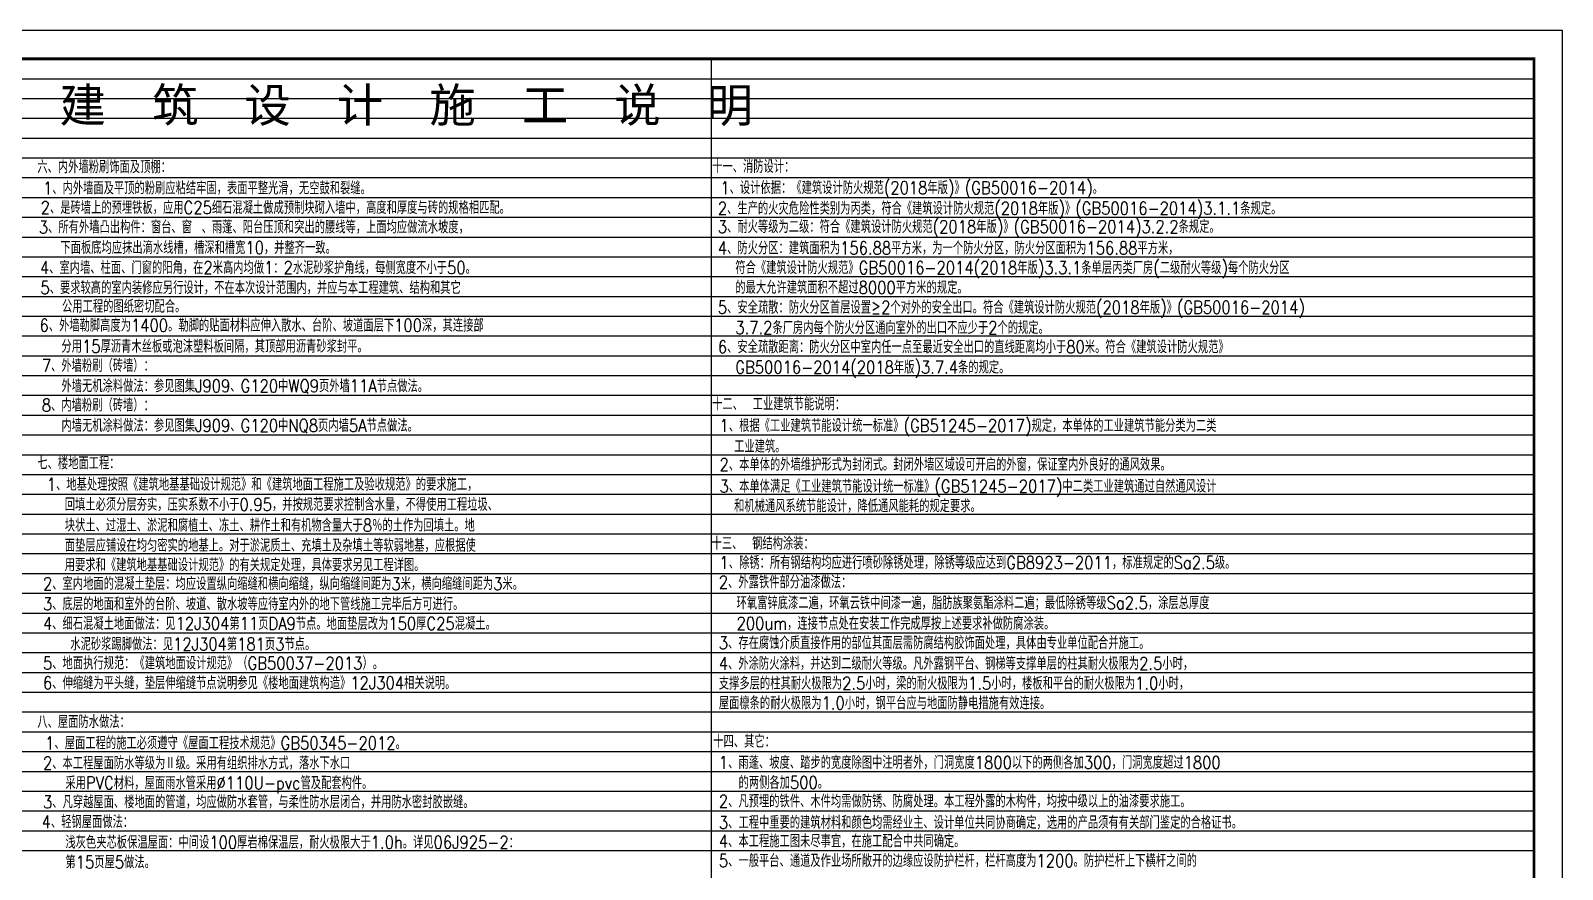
# Model space of a CAD drawing. Extents: x 4678611 to 4812712, y -485691 to -238224.
# Drawn here: x 4738615 to 4792772, y -330052 to -300384 of the extents above; entities that cross this region are included whole.
import ezdxf

# ---------------------------------------------------------------- set-up
doc = ezdxf.new("R2010")
doc.units = 0
doc.header["$LTSCALE"] = 1000
doc.header["$MEASUREMENT"] = 0
doc.layers.get('0').update_dxf_attribs({"linetype": 'CONTINUOUS'})
doc.layers.add('PUB_TITLE', color=4, linetype='CONTINUOUS')
doc.layers.add('图层线', color=8, linetype='CONTINUOUS')
doc.styles.add('HZ1', font='txt.shx', dxfattribs={"bigfont": 'hzdx.shx'})
doc.styles.add('宋体', font='', dxfattribs={"width": 0.7})
doc.styles.get('宋体').set_extended_font_data('SimSun')

msp = doc.modelspace()

# ---------------------------------------------------------------- linework, layer by layer
at = {"layer": 'PUB_TITLE'}
msp.add_lwpolyline([(4708672.5, -359783.9), (4792772.5, -359783.9), (4792772.5, -300383.9), (4708672.5, -300383.9)], close=True, dxfattribs=at)
at = {"layer": 'PUB_TITLE', "const_width": 100}
msp.add_lwpolyline([(4711172.5, -358783.9), (4791772.5, -358783.9), (4791772.5, -301383.9), (4711172.5, -301383.9)], close=True, dxfattribs=at)
at = {"layer": '图层线'}
for p, q in [((4711172.5, -301383.9), (4791772.5, -301383.9)), ((4762693.5, -358783.9), (4762693.5, -301383.9)), ((4711172.5, -302083.9), (4791772.5, -302083.9)), ((4711172.5, -302783.9), (4791772.5, -302783.9)), ((4711172.5, -303483.9), (4791772.5, -303483.9)), ((4711172.5, -304183.9), (4791772.5, -304183.9)), ((4711172.5, -304883.9), (4791772.5, -304883.9)), ((4711172.5, -305583.9), (4791772.5, -305583.9)), ((4711172.5, -306283.9), (4791772.5, -306283.9)), ((4711172.5, -306983.9), (4791772.5, -306983.9)), ((4711172.5, -307683.9), (4791772.5, -307683.9)), ((4711172.5, -308383.9), (4791772.5, -308383.9)), ((4711172.5, -309083.9), (4791772.5, -309083.9)), ((4711172.5, -309783.9), (4791772.5, -309783.9)), ((4711172.5, -310483.9), (4791772.5, -310483.9)), ((4711172.5, -311183.9), (4791772.5, -311183.9)), ((4711172.5, -311883.9), (4791772.5, -311883.9)), ((4711172.5, -312583.9), (4791772.5, -312583.9)), ((4711172.5, -313283.9), (4791772.5, -313283.9)), ((4711172.5, -313983.9), (4791772.5, -313983.9)), ((4711172.5, -314683.9), (4791772.5, -314683.9)), ((4711172.5, -315383.9), (4791772.5, -315383.9)), ((4711172.5, -316083.9), (4791772.5, -316083.9)), ((4711172.5, -316783.9), (4791772.5, -316783.9)), ((4711172.5, -317483.9), (4791772.5, -317483.9)), ((4711172.5, -318183.9), (4791772.5, -318183.9)), ((4711172.5, -318883.9), (4791772.5, -318883.9)), ((4711172.5, -319583.9), (4791772.5, -319583.9)), ((4711172.5, -320283.9), (4791772.5, -320283.9)), ((4711172.5, -320983.9), (4791772.5, -320983.9)), ((4711172.5, -321683.9), (4791772.5, -321683.9)), ((4711172.5, -322383.9), (4791772.5, -322383.9)), ((4711172.5, -323083.9), (4791772.5, -323083.9)), ((4711172.5, -323783.9), (4791772.5, -323783.9)), ((4711172.5, -324483.9), (4791772.5, -324483.9)), ((4711172.5, -325183.9), (4791772.5, -325183.9)), ((4711172.5, -325883.9), (4791772.5, -325883.9)), ((4711172.5, -326583.9), (4791772.5, -326583.9)), ((4711172.5, -327283.9), (4791772.5, -327283.9)), ((4711172.5, -327983.9), (4791772.5, -327983.9)), ((4711172.5, -328683.9), (4791772.5, -328683.9)), ((4711172.5, -329383.9), (4791772.5, -329383.9))]:
    msp.add_line(p, q, dxfattribs=at)

# ---------------------------------------------------------------- texts
at = {"style": '宋体'}
msp.add_text('建  筑  设  计  施  工  说  明', height=1200, dxfattribs=at).set_placement((4739637.7, -303618.6))
at = {"color": 6, "style": 'HZ1', "width": 0.85}
for s, p in [('六、内外墙粉刷饰面及顶棚：', (4738852, -305427.8)), ('十一、消防设计：', (4762712.2, -305415)), ('十二、 工业建筑节能说明：', (4762712.2, -313815)), ('七、楼地面工程：', (4738852, -315907.6)), ('十三、 钢结构涂装：', (4762692, -318745.8)), ('八、屋面防水做法：', (4738852, -325056.7)), ('十四、其它：', (4762749.6, -325746.9))]:
    msp.add_text(s, height=450, dxfattribs=at).set_placement(p)
at = {"color": 4, "style": 'HZ1', "width": 0.85}
for s, p in [('1、内外墙面及平顶的粉刷应粘结牢固，表面平整光滑，无空鼓和裂缝。', (4739052, -306177.8)), ('1、设计依据：《建筑设计防火规范(2018年版)》(GB50016-2014)。', (4763002.8, -306165)), ('2、是砖墙上的预埋铁板，应用C25细石混凝土做成预制块砌入墙中，高度和厚度与砖的规格相匹配。', (4738971, -306868.2)), ('2、生产的火灾危险性类别为丙类，符合《建筑设计防火规范(2018年版)》(GB50016-2014)3.1.1条规定。', (4762912.2, -306891.9)), ('3、所有外墙凸出构件：窗台、窗 、雨蓬、阳台压顶和突出的腰线等，上面均应做流水坡度，', (4738905.5, -307558.6)), ('3、耐火等级为二级：符合《建筑设计防火规范(2018年版)》(GB50016-2014)3.2.2条规定。', (4762912.2, -307544.7)), ('下面板底均应抹出滴水线槽，槽深和槽宽10，并整齐一致。', (4739668.3, -308283.9)), ('4、防火分区：建筑面积为156.88平方米，为一个防火分区，防火分区面积为156.88平方米，', (4762912.2, -308298.4)), ('4、室内墙、柱面、门窗的阳角，在2米高内均做1：2水泥砂浆护角线，每侧宽度不小于50。', (4738944.8, -308992.3)), ('符合《建筑设计防火规范》GB50016-2014(2018年版)3.3.1条单层丙类厂房(二级耐火等级)每个防火分区', (4763530.4, -308993.1)), ('5、要求较高的室内装修应另行设计，不在本次设计范围内，并应与本工程建筑、结构和其它', (4738962.7, -309701.5)), ('的最大允许建筑面积不超过8000平方米的规定。', (4763530.4, -309693.1)), ('公用工程的图纸密切配合。', (4739725.9, -310361.6)), ('5、安全疏散：防火分区首层设置≥2个对外的安全出口。符合《建筑设计防火规范(2018年版)》(GB50016-2014)', (4762912.2, -310396)), ('6、外墙勒脚高度为1400。勒脚的贴面材料应伸入散水、台阶、坡道面层下100深，其连接部', (4738928.2, -311032)), ('3.7.2条厂房内每个防火分区通向室外的出口不应少于2个的规定。', (4763530.4, -311115.2)), ('分用15厚沥青木丝板或泡沫塑料板间隔，其顶部用沥青砂浆封平。', (4739704.7, -311776.3)), ('6、安全疏散距离：防火分区中室内任一点至最近安全出口的直线距离均小于80米。符合《建筑设计防火规范》', (4762912.2, -311796)), ('7、外墙粉刷（砖墙）：', (4739010.4, -312457.2)), ('GB50016-2014(2018年版)3.7.4条的规定。', (4763530.4, -312515.2)), ('外墙无机涂料做法：参见图集J909、G120中WQ9页外墙11A节点做法。', (4739704.7, -313176.3)), ('8、内墙粉刷（砖墙）：', (4739010.4, -313857.2)), ('内墙无机涂料做法：参见图集J909、G120中NQ8页内墙5A节点做法。', (4739704.7, -314576.3)), ('1、根据《工业建筑节能设计统一标准》(GB51245-2017)规定，本单体的工业建筑节能分类为二类', (4762973.6, -314578.9)), ('工业建筑。', (4763488.8, -315314.4)), ('2、本单体的外墙维护形式为封闭式。封闭外墙区域设可开启的外窗，保证室内外良好的通风效果。', (4762973.6, -315955.3)), ('1、地基处理按照《建筑地基基础设计规范》和《建筑地面工程施工及验收规范》的要求施工，', (4739186.9, -316657.6)), ('3、本单体满足《工业建筑节能设计统一标准》(GB51245-2017)中二类工业建筑通过自然通风设计', (4762973.6, -316724.8)), ('回填土必须分层夯实，压实系数不小于0.95，并按规范要求控制含水量，不得使用工程垃圾、', (4739822.6, -317369.9)), ('和机械通风系统节能设计，降低通风能耗的规定要求。', (4763488.8, -317421.4)), ('块状土、过湿土、淤泥和腐植土、冻土、耕作土和有机物含量大于8％的土作为回填土。地', (4739822.6, -318105.8)), ('面垫层应铺设在均匀密实的地基上。对于淤泥质土、充填土及杂填土等软弱地基，应根据使', (4739822.6, -318818.1)), ('1、除锈：所有钢结构均应进行喷砂除锈处理，除锈等级应达到GB8923-2011，标准规定的Sa2.5级。', (4762972.1, -319426.1)), ('用要求和《建筑地基基础设计规范》的有关规定处理，具体要求另见工程详图。', (4739822.6, -319506.9)), ('2、室内地面的混凝土垫层：均应设置纵向缩缝和横向缩缝，纵向缩缝间距为3米，横向缩缝间距为3米。', (4739052, -320172.1)), ('2、外露铁件部分油漆做法：', (4762946.7, -320116.6)), ('3、底层的地面和室外的台阶、坡道、散水坡等应待室内外的地下管线施工完毕后方可进行。', (4739052, -320886.8)), ('环氧富锌底漆二遍，环氧云铁中间漆一遍，脂肪族聚氨酯涂料二遍；最低除锈等级Sa2.5，涂层总厚度', (4763575.6, -320851.2)), ('4、细石混凝土地面做法：见12J304第11页DA9节点。地面垫层改为150厚C25混凝土。', (4739052, -321581.1)), ('200um，连接节点处在安装工作完成厚按上述要求补做防腐涂装。', (4763575.6, -321576.9)), ('水泥砂浆踢脚做法：见12J304第181页3节点。', (4740017.9, -322306.9)), ('3、存在腐蚀介质直接作用的部位其面层需防腐结构胶饰面处理，具体由专业单位配合并施工。', (4762946.7, -322263.5)), ('5、地面执行规范：《建筑地面设计规范》（GB50037-2013）。', (4739052, -322981.1)), ('4、外涂防火涂料，并达到二级耐火等级。凡外露钢平台、钢梯等支撑单层的柱其耐火极限为2.5小时，', (4762946.7, -322992.3)), ('6、伸缩缝为平头缝，垫层伸缩缝节点说明参见《楼地面建筑构造》12J304相关说明。', (4739052, -323681.1)), ('支撑多层的柱其耐火极限为2.5小时，梁的耐火极限为1.5小时，楼板和平台的耐火极限为1.0小时，', (4762946.7, -323692.3)), ('屋面檩条的耐火极限为1.0小时，钢平台应与地面防静电措施有效连接。', (4762946.7, -324392.3)), ('1、屋面工程的施工必须遵守《屋面工程技术规范》GB50345-2012。', (4739130.8, -325806.7)), ('2、本工程屋面防水等级为Ⅱ级。采用有组织排水方式，落水下水口', (4739052, -326514.4)), ('1、雨蓬、坡度、踏步的宽度除图中注明者外，门洞宽度1800以下的两侧各加300，门洞宽度超过1800', (4762949.6, -326496.9)), ('采用PVC材料，屋面雨水管采用%%C110U-pvc管及配套构件。', (4739845.1, -327218.2)), ('的两侧各加500。', (4763645.7, -327205.4)), ('3、凡穿越屋面、楼地面的管道，均应做防水套管，与柔性防水层闭合，并用防水密封胶嵌缝。', (4739052, -327890.7)), ('2、凡预埋的铁件、木件均需做防锈、防腐处理。本工程外露的木构件，均按中级以上的油漆要求施工。', (4762949.6, -327864.1)), ('4、轻钢屋面做法：', (4739004.2, -328593.2)), ('3、工程中重要的建筑材料和颜色均需经业主、设计单位共同协商确定，选用的产品须有有关部门鉴定的合格证书。', (4762949.6, -328618.5)), ('浅灰色夹芯板保温屋面：中间设100厚岩棉保温层，耐火极限大于1.0h。详见06J925-2：', (4739845.1, -329318.2)), ('4、本工程施工图未尽事宜，在施工配合中共同确定。', (4762949.6, -329275.5)), ('第15页屋5做法。', (4739845.1, -330018.2)), ('5、一般平台、通道及作业场所敞开的边缘应设防护栏杆，栏杆高度为1200。防护栏杆上下横杆之间的', (4762949.6, -329968))]:
    msp.add_text(s, height=450, dxfattribs=at).set_placement(p)

doc.saveas('drawing.dxf')
